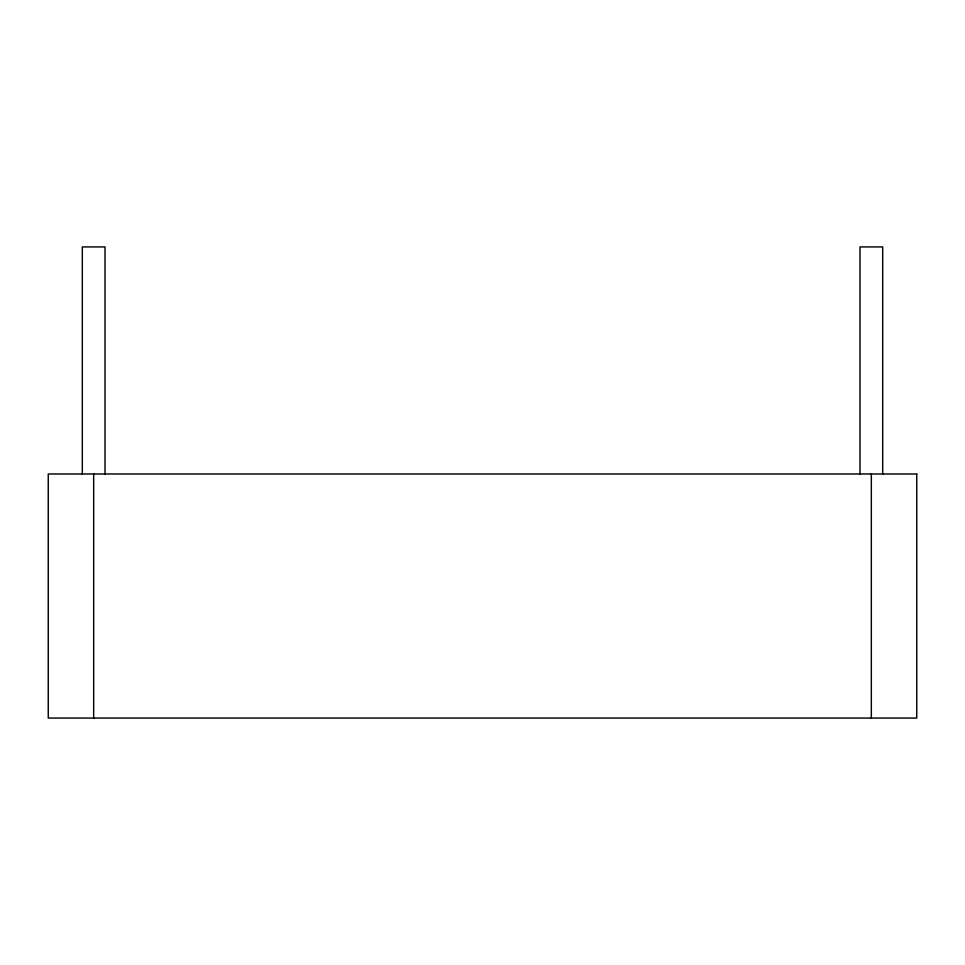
<?xml version="1.0" encoding="UTF-8"?>
<svg xmlns="http://www.w3.org/2000/svg" width="965" height="965" viewBox="0 0 965 965"><rect width="100%" height="100%" fill="white"/><g stroke="black" fill="none" stroke-linecap="round" stroke-linejoin="round"><path stroke-width="1.45" d="M882.686 474.225L882.686 246.931L859.984 246.931L859.984 473.984M871.335 473.984L871.335 718.069M105.016 473.984L105.016 246.931L82.314 246.931L82.314 474.225M93.665 473.984L93.665 718.069M916.75 473.984L48.25 473.984L48.25 718.069L916.75 718.069L916.75 473.984"/></g></svg>
